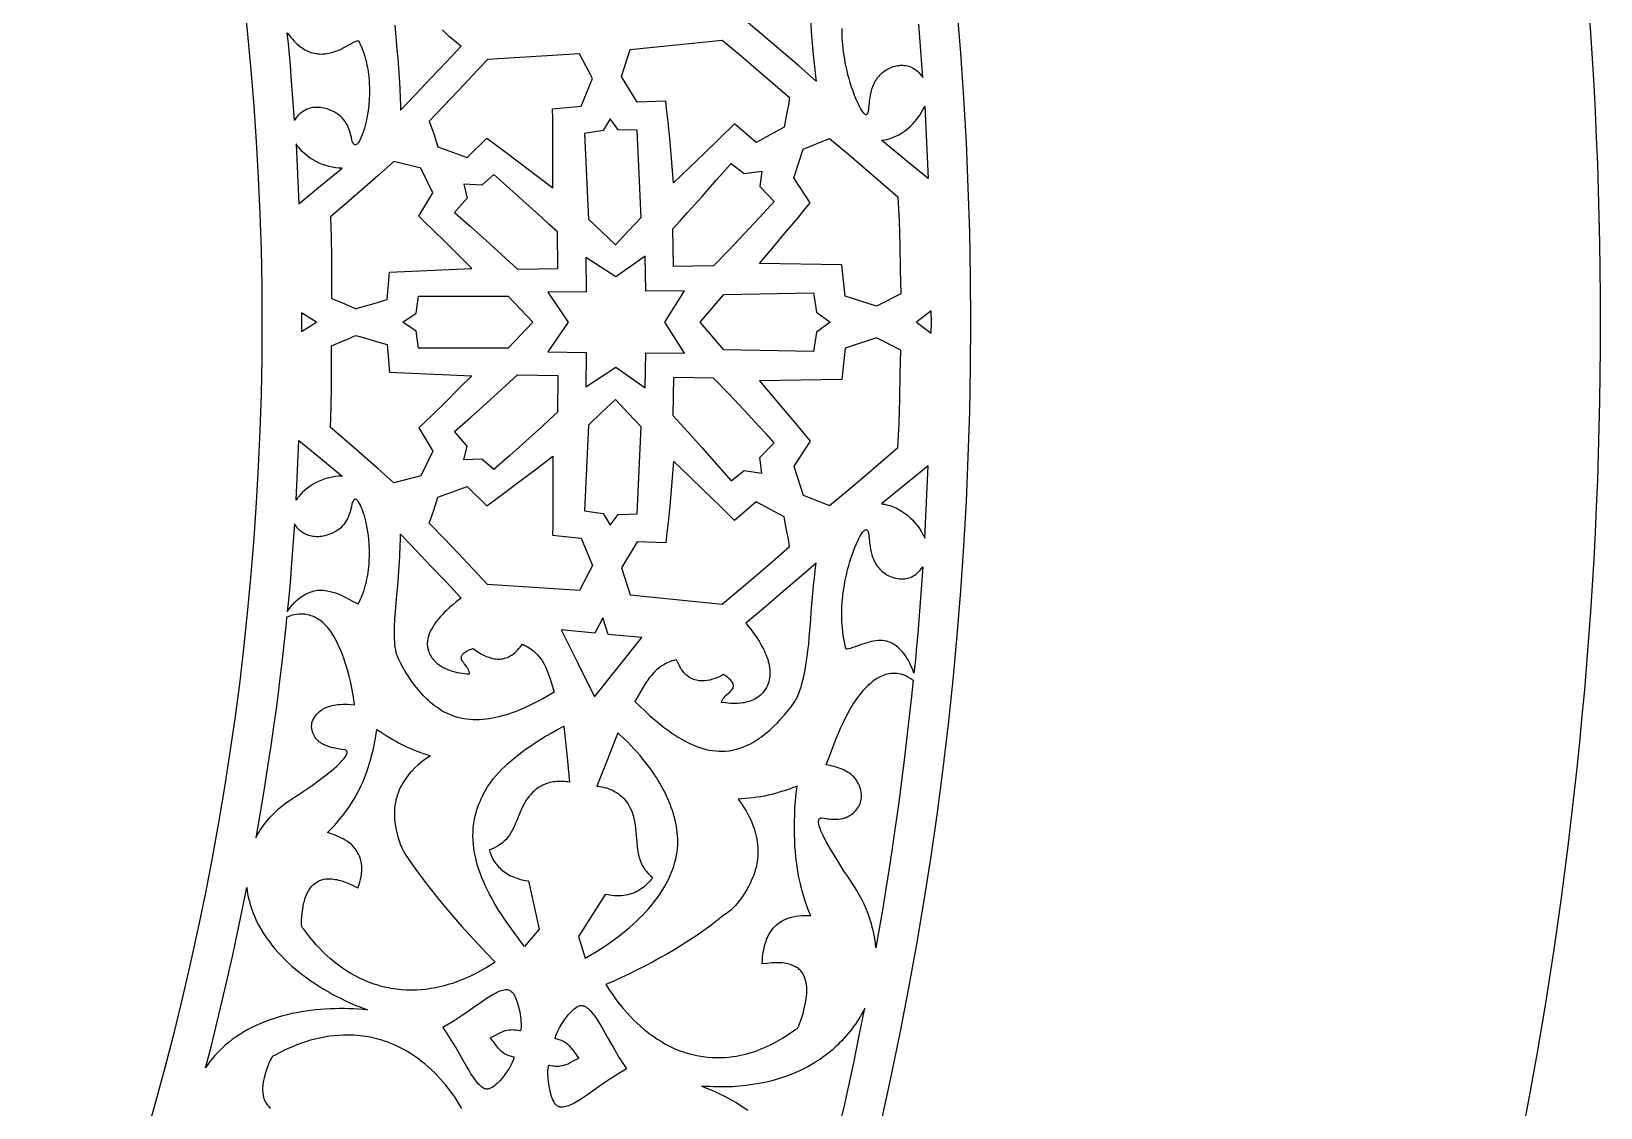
# Model space of a CAD drawing. Extents: x -540 to 540, y -540 to 540.
# Drawn here: x 340.7 to 540, y -99.8 to 36.9 of the extents above; entities that cross this region are included whole.
import ezdxf

# ---------------------------------------------------------------- set-up
doc = ezdxf.new("R2010")
doc.units = 0
doc.layers.add('LAYER_1', color=18, linetype='CONTINUOUS')
doc.layers.add('LAYER_2', color=174, linetype='CONTINUOUS')

msp = doc.modelspace()

# ---------------------------------------------------------------- linework, layer by layer
at = {"layer": 'LAYER_1'}
msp.add_lwpolyline([(0, 540, 0.414214), (-540, 0, 0.414214), (0, -540, 0.414214), (540, 0, 0.414214)], format="xyb", close=True, dxfattribs=at)
for points in [[(439.64, 38.29), (439.78, 36.37), (439.94, 34.45), (440.03, 33.49), (440.13, 32.53), (440.24, 31.58), (440.37, 30.62), (438.15, 32.55), (435.91, 34.47), (433.67, 36.38), (431.42, 38.28)], [(386.86, 37.75), (386.93, 36.78), (387.11, 34.65), (387.21, 33.5), (387.31, 32.3), (387.4, 31.04), (387.48, 29.73), (387.53, 28.36), (387.55, 27.66), (387.56, 26.95), (389.5, 28.97), (391.43, 30.99), (393.35, 33.03), (395.26, 35.07), (394.99, 35.28), (394.64, 35.56), (394.24, 35.89), (393.8, 36.27), (393.35, 36.69), (393.12, 36.92), (392.89, 37.16)], [(443.62, 37.32), (443.62, 36.93), (443.63, 36.52), (443.64, 36.11), (443.67, 35.68), (443.7, 35.25), (443.74, 34.81), (443.8, 34.35), (443.86, 33.89), (443.94, 33.42), (444.02, 32.94), (444.12, 32.46), (444.24, 31.96), (444.36, 31.46), (444.5, 30.95), (444.65, 30.43), (444.82, 29.9), (445, 29.37), (445.2, 28.83), (445.27, 28.65), (445.44, 28.25), (445.68, 27.72), (445.82, 27.44), (445.96, 27.17), (446.11, 26.92), (446.26, 26.7), (446.34, 26.61), (446.41, 26.53), (446.48, 26.47), (446.55, 26.42), (446.62, 26.39), (446.68, 26.38), (446.75, 26.39), (446.8, 26.42), (446.86, 26.48), (446.91, 26.56), (446.95, 26.68), (446.99, 26.82), (447.03, 27.02), (447.06, 27.27), (447.12, 27.84), (447.15, 28.16), (447.2, 28.5), (447.26, 28.85), (447.34, 29.22), (447.44, 29.59), (447.57, 29.96), (447.64, 30.15), (447.73, 30.33), (447.82, 30.52), (447.93, 30.7), (448.04, 30.88), (448.17, 31.05), (448.31, 31.22), (448.46, 31.39), (448.62, 31.56), (448.8, 31.72), (448.99, 31.87), (449.19, 32.02), (449.34, 32.11), (449.49, 32.18), (449.67, 32.27), (449.9, 32.37), (450.16, 32.46), (450.44, 32.54), (450.75, 32.6), (450.92, 32.62), (451.09, 32.63), (451.26, 32.64), (451.43, 32.63), (451.61, 32.62), (451.79, 32.6), (451.97, 32.56), (452.15, 32.51), (452.34, 32.44), (452.52, 32.36), (452.7, 32.27), (452.88, 32.15), (453.06, 32.02), (453.24, 31.87), (453.42, 31.71), (453.59, 31.52), (453.75, 31.31), (453.9, 31.09), (453.65, 34.48), (453.39, 37.87)], [(443.59, -101.14), (444, -99.39), (444.39, -97.63), (444.77, -95.89), (445.13, -94.15), (445.83, -90.67), (446.54, -87.21), (446.36, -87.55), (446.17, -87.89), (445.98, -88.23), (445.77, -88.56), (445.56, -88.89), (445.34, -89.21), (445.12, -89.53), (444.88, -89.85), (444.64, -90.15), (444.39, -90.46), (444.14, -90.75), (443.88, -91.04), (443.61, -91.33), (443.34, -91.61), (443.06, -91.88), (442.77, -92.14), (442.63, -92.27), (442.38, -92.51), (442, -92.83), (441.51, -93.22), (441.21, -93.43), (440.89, -93.66), (440.54, -93.89), (440.15, -94.14), (439.74, -94.38), (439.29, -94.63), (438.82, -94.88), (438.31, -95.13), (437.77, -95.37), (437.2, -95.61), (436.59, -95.83), (435.96, -96.05), (435.29, -96.26), (434.59, -96.45), (433.86, -96.62), (433.1, -96.78), (432.3, -96.91), (431.47, -97.02), (430.61, -97.11), (430.17, -97.14), (429.72, -97.17), (429.26, -97.19), (428.79, -97.2), (428.31, -97.2), (427.83, -97.2), (427.33, -97.18), (426.83, -97.16), (426.32, -97.13), (425.8, -97.09), (426.57, -97.39), (427.32, -97.71), (428.08, -98.06), (428.82, -98.43), (429.55, -98.83), (430.27, -99.24), (430.98, -99.68), (431.68, -100.14)], [(395.37, -99.93), (395.03, -99.38), (394.63, -98.75), (394.4, -98.42), (394.15, -98.07), (393.89, -97.71), (393.6, -97.34), (393.3, -96.96), (392.98, -96.58), (392.64, -96.2), (392.28, -95.81), (391.91, -95.42), (391.51, -95.04), (391.09, -94.65), (390.66, -94.28), (390.2, -93.91), (389.73, -93.55), (389.23, -93.21), (388.72, -92.87), (388.18, -92.56), (387.63, -92.26), (387.05, -91.97), (386.46, -91.71), (385.84, -91.48), (385.52, -91.37), (385.2, -91.26), (384.87, -91.17), (384.54, -91.08), (384.2, -90.99), (383.86, -90.92), (383.51, -90.85), (383.15, -90.79), (382.79, -90.74), (382.43, -90.7), (382.06, -90.66), (381.68, -90.63), (381.3, -90.62), (380.91, -90.61), (380.31, -90.62), (379.71, -90.65), (379.11, -90.7), (378.51, -90.77), (377.91, -90.87), (377.32, -90.99), (376.72, -91.12), (376.14, -91.28), (375.55, -91.46), (374.97, -91.65), (374.4, -91.86), (373.84, -92.09), (373.28, -92.33), (372.73, -92.59), (372.19, -92.86), (371.66, -93.15), (371.55, -93.2), (371.44, -93.25), (371.34, -93.31), (371.29, -93.35), (371.24, -93.39), (371.2, -93.45), (371.13, -93.59), (371.02, -93.8), (370.9, -94.09), (370.75, -94.45), (370.59, -94.9), (370.42, -95.42), (370.25, -96.03), (370.16, -96.38), (370.12, -96.59), (370.09, -96.83), (370.06, -97.09), (370.04, -97.37), (370.04, -97.65), (370.06, -97.95), (370.11, -98.25), (370.18, -98.54), (370.22, -98.69), (370.27, -98.84), (370.34, -98.98), (370.41, -99.12), (370.48, -99.26), (370.57, -99.4), (370.67, -99.53), (370.78, -99.66), (370.9, -99.78), (371.04, -99.89)]]:
    msp.add_lwpolyline(points, dxfattribs=at)
for points in [[(373.17, 36.78), (373.45, 36.4), (373.63, 36.17), (373.84, 35.94), (374.07, 35.69), (374.33, 35.43), (374.61, 35.19), (374.92, 34.95), (375.09, 34.84), (375.25, 34.73), (375.43, 34.62), (375.61, 34.53), (375.8, 34.44), (375.99, 34.35), (376.19, 34.28), (376.4, 34.22), (376.61, 34.16), (376.83, 34.12), (377.05, 34.09), (377.28, 34.07), (377.52, 34.06), (377.76, 34.07), (378, 34.1), (378.26, 34.14), (378.63, 34.21), (378.98, 34.31), (379.31, 34.42), (379.63, 34.53), (379.92, 34.66), (380.2, 34.79), (380.71, 35.05), (381.16, 35.3), (381.56, 35.52), (381.74, 35.61), (381.91, 35.69), (382.07, 35.74), (382.22, 35.78), (382.37, 35.47), (382.51, 35.16), (382.65, 34.84), (382.77, 34.52), (382.89, 34.19), (382.99, 33.86), (383.09, 33.52), (383.18, 33.19), (383.26, 32.85), (383.33, 32.5), (383.4, 32.16), (383.45, 31.81), (383.5, 31.46), (383.54, 31.11), (383.57, 30.75), (383.6, 30.4), (383.63, 29.69), (383.62, 28.98), (383.59, 28.27), (383.53, 27.56), (383.45, 26.86), (383.34, 26.16), (383.2, 25.48), (383.04, 24.81), (382.99, 24.64), (382.87, 24.27), (382.69, 23.78), (382.58, 23.52), (382.47, 23.27), (382.35, 23.04), (382.22, 22.83), (382.16, 22.74), (382.09, 22.67), (382.03, 22.61), (381.96, 22.56), (381.9, 22.53), (381.84, 22.52), (381.77, 22.52), (381.71, 22.55), (381.65, 22.6), (381.59, 22.67), (381.54, 22.76), (381.48, 22.89), (381.44, 23.01), (381.4, 23.16), (381.32, 23.5), (381.23, 23.89), (381.17, 24.1), (381.1, 24.32), (381.02, 24.55), (380.93, 24.78), (380.81, 25.02), (380.68, 25.25), (380.53, 25.49), (380.36, 25.72), (380.15, 25.95), (379.92, 26.18), (379.78, 26.3), (379.59, 26.43), (379.38, 26.57), (379.13, 26.71), (378.86, 26.84), (378.56, 26.97), (378.24, 27.08), (377.9, 27.17), (377.55, 27.24), (377.37, 27.26), (377.19, 27.28), (377.01, 27.28), (376.82, 27.28), (376.63, 27.27), (376.44, 27.25), (376.25, 27.21), (376.07, 27.17), (375.88, 27.11), (375.69, 27.04), (375.5, 26.95), (375.32, 26.86), (375.13, 26.74), (374.95, 26.61), (374.82, 26.51), (374.7, 26.4), (374.58, 26.29), (374.47, 26.17), (374.36, 26.04), (374.27, 25.91), (374.18, 25.77), (374.1, 25.63), (373.89, 28.42), (373.68, 31.21), (373.57, 32.6), (373.45, 34), (373.32, 35.39)], [(398.53, 23.37), (400.64, 21.8), (402.74, 20.23), (404.84, 18.64), (406.93, 17.05), (406.93, 19.56), (406.93, 22.07), (406.93, 23.33), (406.92, 24.59), (406.9, 25.84), (406.86, 27.1), (410.49, 27.45), (411.93, 30.95), (410.31, 34.11), (398.6, 33.35), (396.77, 31.38), (394.93, 29.43), (393.08, 27.48), (391.22, 25.54), (391.5, 24.72), (391.78, 23.91), (392.31, 22.27), (396.02, 20.9)], [(430, 25.21), (428.07, 23.32), (426.14, 21.43), (424.2, 19.56), (422.25, 17.69), (422.03, 20.28), (421.8, 22.88), (421.68, 24.18), (421.55, 25.47), (421.41, 26.77), (421.26, 28.06), (417.61, 27.93), (415.64, 31.23), (416.74, 34.64), (428.42, 35.84), (430.57, 34.03), (432.72, 32.2), (434.86, 30.37), (436.99, 28.53), (436.83, 27.58), (436.65, 26.64), (436.29, 24.77), (432.73, 22.84)], [(454.59, 18.25), (451.63, 20.68), (448.65, 23.1), (448.87, 23.13), (449.09, 23.16), (449.3, 23.21), (449.52, 23.26), (449.73, 23.33), (449.95, 23.4), (450.16, 23.48), (450.37, 23.57), (450.58, 23.67), (450.78, 23.77), (450.98, 23.89), (451.18, 24.01), (451.57, 24.27), (451.94, 24.55), (452.3, 24.86), (452.64, 25.19), (452.95, 25.54), (453.25, 25.9), (453.51, 26.28), (453.76, 26.66), (453.97, 27.06), (454.07, 27.26), (454.15, 27.46)], [(414.85, 9.82), (416.5, 11.56), (418.13, 13.3), (417.61, 24.37), (415.21, 24.45), (414.71, 25.14), (414.19, 25.82), (413.31, 24.34), (410.93, 23.98), (411.45, 13.09), (413.14, 11.46)], [(374.66, 15.04), (377.42, 17.3), (380.16, 19.57), (379.74, 19.58), (379.32, 19.62), (378.9, 19.68), (378.48, 19.78), (378.06, 19.89), (377.65, 20.04), (377.24, 20.2), (376.85, 20.4), (376.47, 20.61), (376.1, 20.84), (375.74, 21.1), (375.41, 21.37), (375.09, 21.66), (374.8, 21.97), (374.67, 22.13), (374.54, 22.29), (374.42, 22.46), (374.3, 22.64)], [(443.63, 7.29), (433.15, 7.46), (434.78, 9.37), (436.4, 11.28), (438.01, 13.2), (438.8, 14.17), (439.59, 15.15), (437.51, 18.33), (438.7, 21.99), (442.06, 23.33), (444.24, 21.49), (446.42, 19.65), (448.59, 17.79), (450.75, 15.92), (450.83, 14.38), (450.89, 12.84), (450.93, 11.3), (450.97, 9.76), (451.03, 6.67), (451.1, 3.59), (448.04, 2.02), (444.04, 3.29)], [(386.15, 6.34), (396.63, 6.83), (394.95, 8.5), (393.28, 10.16), (391.59, 11.81), (390.73, 12.62), (389.88, 13.44), (391.68, 16.41), (390.16, 19.56), (386.7, 20.41), (384.71, 18.64), (382.71, 16.87), (380.7, 15.12), (378.68, 13.38), (378.73, 12.08), (378.75, 10.79), (378.78, 8.2), (378.79, 5.6), (378.8, 3.01), (380.1, 2.47), (381.04, 2.06), (381.64, 1.81), (381.81, 1.74), (381.9, 1.72), (382, 1.74), (382.22, 1.79), (382.99, 2.02), (384.21, 2.38), (385.87, 2.86)], [(435.02, 15.34), (434.08, 14.3), (433.13, 13.26), (431.22, 11.21), (429.29, 9.17), (427.34, 7.14), (422.22, 7.05), (422.14, 11.86), (423.09, 12.88), (424.02, 13.91), (425.88, 15.98), (427.72, 18.07), (429.55, 20.16), (431.21, 18.87), (433.47, 19.19), (433.22, 17.23)], [(394.42, 13.91), (395.43, 13.03), (396.45, 12.14), (398.46, 10.35), (400.45, 8.54), (402.44, 6.72), (407.56, 6.8), (407.49, 11.45), (406.5, 12.38), (405.5, 13.3), (403.49, 15.13), (401.47, 16.94), (399.43, 18.75), (397.9, 17.41), (395.61, 17.52), (396.04, 15.75)], [(414.91, -5.75), (416.79, -7.06), (418.65, -8.37), (418.72, -3.92), (423.62, -3.97), (421.13, 0), (423.62, 3.96), (418.72, 3.92), (418.65, 8.37), (416.79, 7.05), (414.91, 5.74), (411.09, 8.22), (411.16, 3.85), (406.26, 3.8), (408.87, 0), (406.26, -3.8), (411.16, -3.85), (411.09, -8.22)], [(387.85, 0), (389.54, 1.14), (389.85, 3.31), (401.24, 3.3), (402.81, 1.65), (404.37, 0), (402.81, -1.65), (401.24, -3.3), (389.85, -3.31), (389.54, -1.14)], [(425.63, 0), (428.65, 3.52), (440.04, 3.73), (440.42, 1.28), (442.15, 0), (440.42, -1.29), (440.04, -3.73), (428.65, -3.52)], [(374.98, -1.18), (376.88, 0), (376.88, 0), (376.88, 0), (374.98, 1.18), (375, 0)], [(454.98, -1.43), (455, 0), (454.98, 1.43), (453.12, 0), (453.12, 0), (453.12, 0)], [(386.15, -6.35), (396.63, -6.83), (394.95, -8.5), (393.28, -10.16), (391.59, -11.81), (390.73, -12.63), (389.88, -13.44), (391.68, -16.41), (390.16, -19.56), (386.7, -20.41), (384.71, -18.64), (382.71, -16.88), (380.7, -15.12), (378.68, -13.38), (378.73, -12.09), (378.75, -10.79), (378.78, -8.2), (378.79, -5.61), (378.8, -3.01), (380.1, -2.47), (381.04, -2.07), (381.64, -1.81), (381.81, -1.75), (381.9, -1.72), (382, -1.74), (382.22, -1.79), (382.99, -2.02), (384.21, -2.38), (385.87, -2.87)], [(443.63, -7.29), (433.15, -7.46), (434.78, -9.37), (436.4, -11.28), (438.01, -13.21), (438.8, -14.18), (439.59, -15.15), (437.51, -18.33), (438.7, -21.99), (442.06, -23.33), (444.24, -21.5), (446.42, -19.65), (448.59, -17.79), (450.75, -15.93), (450.83, -14.39), (450.89, -12.84), (450.93, -11.3), (450.97, -9.76), (451.03, -6.67), (451.1, -3.59), (448.04, -2.02), (444.04, -3.3)], [(394.42, -13.91), (395.43, -13.03), (396.45, -12.14), (398.46, -10.35), (400.45, -8.54), (402.44, -6.72), (407.56, -6.81), (407.49, -11.45), (406.5, -12.38), (405.5, -13.3), (403.49, -15.13), (401.47, -16.95), (399.43, -18.75), (397.9, -17.41), (395.61, -17.52), (396.04, -15.75)], [(435.02, -15.34), (434.08, -14.3), (433.13, -13.26), (431.22, -11.21), (429.29, -9.17), (427.34, -7.14), (422.22, -7.05), (422.14, -11.86), (423.09, -12.88), (424.02, -13.91), (425.88, -15.98), (427.72, -18.07), (429.55, -20.16), (431.21, -18.87), (433.47, -19.2), (433.22, -17.23)], [(414.19, -25.83), (415.21, -24.46), (417.61, -24.37), (418.13, -13.3), (416.5, -11.56), (414.85, -9.82), (413.14, -11.46), (411.45, -13.09), (410.93, -23.99), (413.31, -24.34), (413.75, -25.08)], [(374.66, -15.04), (377.42, -17.3), (380.16, -19.58), (379.74, -19.58), (379.32, -19.62), (378.9, -19.69), (378.48, -19.78), (378.06, -19.9), (377.65, -20.04), (377.24, -20.21), (376.85, -20.4), (376.47, -20.61), (376.1, -20.84), (375.74, -21.1), (375.41, -21.37), (375.09, -21.66), (374.8, -21.97), (374.67, -22.13), (374.54, -22.3), (374.42, -22.46), (374.3, -22.64)], [(398.53, -23.37), (400.64, -21.8), (402.74, -20.23), (404.84, -18.64), (406.93, -17.05), (406.93, -19.56), (406.93, -22.08), (406.93, -23.33), (406.92, -24.59), (406.9, -25.85), (406.86, -27.1), (410.49, -27.45), (411.93, -30.95), (410.31, -34.11), (398.6, -33.35), (396.77, -31.38), (394.93, -29.43), (393.08, -27.48), (391.22, -25.54), (391.5, -24.73), (391.78, -23.91), (392.31, -22.27), (396.02, -20.9)], [(430, -25.21), (428.07, -23.32), (426.14, -21.43), (424.2, -19.56), (422.25, -17.69), (422.03, -20.29), (421.8, -22.88), (421.68, -24.18), (421.55, -25.47), (421.41, -26.77), (421.26, -28.06), (417.61, -27.93), (415.64, -31.23), (416.74, -34.65), (428.42, -35.84), (430.57, -34.03), (432.72, -32.2), (434.86, -30.37), (436.99, -28.53), (436.83, -27.59), (436.65, -26.65), (436.29, -24.77), (432.73, -22.84)], [(454.59, -18.25), (451.63, -20.69), (448.65, -23.1), (448.87, -23.13), (449.09, -23.16), (449.3, -23.21), (449.52, -23.26), (449.73, -23.33), (449.95, -23.4), (450.16, -23.48), (450.37, -23.57), (450.58, -23.67), (450.78, -23.77), (450.98, -23.89), (451.18, -24.01), (451.57, -24.27), (451.94, -24.55), (452.3, -24.86), (452.64, -25.19), (452.95, -25.54), (453.25, -25.9), (453.51, -26.28), (453.76, -26.67), (453.97, -27.06), (454.07, -27.26), (454.15, -27.47)], [(373.17, -36.78), (373.45, -36.4), (373.63, -36.18), (373.84, -35.94), (374.07, -35.69), (374.33, -35.44), (374.61, -35.19), (374.92, -34.95), (375.09, -34.84), (375.25, -34.73), (375.43, -34.63), (375.61, -34.53), (375.8, -34.44), (375.99, -34.36), (376.19, -34.28), (376.4, -34.22), (376.61, -34.17), (376.83, -34.12), (377.05, -34.09), (377.28, -34.07), (377.52, -34.07), (377.76, -34.08), (378, -34.1), (378.26, -34.14), (378.63, -34.22), (378.98, -34.31), (379.31, -34.42), (379.63, -34.53), (379.92, -34.66), (380.2, -34.79), (380.71, -35.05), (381.16, -35.3), (381.56, -35.52), (381.74, -35.61), (381.91, -35.69), (382.07, -35.75), (382.22, -35.78), (382.37, -35.47), (382.51, -35.16), (382.65, -34.84), (382.77, -34.52), (382.89, -34.19), (382.99, -33.86), (383.09, -33.53), (383.18, -33.19), (383.26, -32.85), (383.33, -32.51), (383.4, -32.16), (383.45, -31.81), (383.5, -31.46), (383.54, -31.11), (383.57, -30.76), (383.6, -30.4), (383.63, -29.69), (383.62, -28.98), (383.59, -28.27), (383.53, -27.56), (383.45, -26.86), (383.34, -26.17), (383.2, -25.48), (383.04, -24.81), (382.99, -24.64), (382.87, -24.27), (382.69, -23.78), (382.58, -23.52), (382.47, -23.27), (382.35, -23.04), (382.22, -22.83), (382.16, -22.75), (382.09, -22.67), (382.03, -22.61), (381.96, -22.56), (381.9, -22.53), (381.84, -22.52), (381.77, -22.52), (381.71, -22.55), (381.65, -22.6), (381.59, -22.67), (381.54, -22.77), (381.48, -22.89), (381.44, -23.01), (381.4, -23.16), (381.32, -23.5), (381.23, -23.89), (381.17, -24.1), (381.1, -24.32), (381.02, -24.55), (380.93, -24.78), (380.81, -25.02), (380.68, -25.25), (380.53, -25.49), (380.36, -25.72), (380.15, -25.95), (379.92, -26.18), (379.78, -26.3), (379.59, -26.43), (379.38, -26.57), (379.13, -26.71), (378.86, -26.85), (378.56, -26.97), (378.24, -27.08), (377.9, -27.17), (377.55, -27.24), (377.37, -27.26), (377.19, -27.28), (377.01, -27.29), (376.82, -27.28), (376.63, -27.27), (376.44, -27.25), (376.25, -27.22), (376.07, -27.17), (375.88, -27.11), (375.69, -27.04), (375.5, -26.96), (375.32, -26.86), (375.13, -26.75), (374.95, -26.62), (374.82, -26.51), (374.7, -26.41), (374.58, -26.29), (374.47, -26.17), (374.36, -26.04), (374.27, -25.91), (374.18, -25.77), (374.1, -25.63), (373.89, -28.42), (373.68, -31.21), (373.57, -32.6), (373.45, -34), (373.32, -35.39)], [(396.81, -41.47), (397.14, -41.73), (397.35, -41.87), (397.59, -42.03), (397.86, -42.19), (398.14, -42.34), (398.45, -42.48), (398.77, -42.6), (399.11, -42.71), (399.29, -42.75), (399.46, -42.78), (399.64, -42.8), (399.83, -42.82), (400.01, -42.83), (400.19, -42.82), (400.38, -42.8), (400.57, -42.78), (400.76, -42.73), (400.95, -42.68), (401.14, -42.61), (401.32, -42.53), (401.51, -42.42), (401.7, -42.31), (401.9, -42.17), (402.08, -42.02), (402.26, -41.85), (402.43, -41.68), (402.6, -41.5), (402.76, -41.32), (403.05, -40.94), (403.28, -41.04), (403.5, -41.15), (403.71, -41.27), (403.91, -41.39), (404.1, -41.52), (404.28, -41.65), (404.45, -41.79), (404.62, -41.93), (404.77, -42.08), (404.91, -42.23), (405.18, -42.54), (405.41, -42.85), (405.62, -43.17), (405.8, -43.49), (405.96, -43.81), (406.1, -44.11), (406.22, -44.4), (406.41, -44.93), (406.56, -45.36), (406.83, -46.19), (407.08, -47.02), (406.37, -47.45), (405.64, -47.86), (404.88, -48.27), (404.11, -48.66), (403.33, -49.02), (402.93, -49.2), (402.53, -49.36), (402.12, -49.52), (401.72, -49.67), (401.31, -49.81), (400.9, -49.94), (400.49, -50.06), (400.07, -50.17), (399.66, -50.26), (399.25, -50.35), (398.84, -50.42), (398.43, -50.47), (398.02, -50.51), (397.61, -50.54), (397.2, -50.55), (396.79, -50.54), (396.39, -50.52), (395.99, -50.48), (395.59, -50.42), (395.19, -50.34), (394.8, -50.24), (394.41, -50.12), (394.11, -50.01), (393.82, -49.89), (393.53, -49.76), (393.24, -49.62), (392.96, -49.47), (392.69, -49.31), (392.42, -49.13), (392.16, -48.95), (391.9, -48.76), (391.64, -48.56), (391.39, -48.35), (391.15, -48.14), (390.91, -47.91), (390.67, -47.68), (390.45, -47.45), (390.22, -47.2), (389.79, -46.7), (389.37, -46.18), (388.98, -45.64), (388.61, -45.09), (388.26, -44.52), (387.92, -43.96), (387.61, -43.38), (387.32, -42.81), (387.21, -42.56), (387.11, -42.29), (387.03, -42), (386.96, -41.7), (386.9, -41.37), (386.86, -41.04), (386.83, -40.68), (386.81, -40.31), (386.79, -39.92), (386.79, -39.52), (386.81, -38.67), (386.86, -37.75), (386.93, -36.78), (387.11, -34.65), (387.21, -33.5), (387.31, -32.3), (387.4, -31.04), (387.48, -29.73), (387.53, -28.36), (387.55, -27.66), (387.56, -26.95), (389.5, -28.97), (391.43, -31), (393.35, -33.03), (395.26, -35.08), (394.99, -35.29), (394.64, -35.56), (394.24, -35.89), (393.8, -36.27), (393.35, -36.69), (393.12, -36.92), (392.89, -37.16), (392.66, -37.41), (392.44, -37.66), (392.23, -37.93), (392.02, -38.2), (391.83, -38.47), (391.65, -38.76), (391.49, -39.04), (391.35, -39.34), (391.22, -39.63), (391.12, -39.93), (391.05, -40.23), (390.99, -40.54), (390.97, -40.84), (390.97, -40.99), (390.98, -41.14), (391, -41.3), (391.02, -41.45), (391.05, -41.6), (391.1, -41.75), (391.15, -41.91), (391.21, -42.06), (391.28, -42.21), (391.36, -42.36), (391.45, -42.51), (391.55, -42.66), (391.66, -42.8), (391.79, -42.95), (392, -43.17), (392.22, -43.37), (392.47, -43.56), (392.72, -43.73), (392.99, -43.89), (393.27, -44.03), (393.56, -44.15), (393.85, -44.26), (394.16, -44.36), (394.47, -44.45), (394.78, -44.52), (395.09, -44.58), (395.4, -44.63), (395.72, -44.67), (396.03, -44.7), (396.33, -44.72), (396.33, -44.64), (396.33, -44.56), (396.29, -44.4), (396.22, -44.24), (396.14, -44.08), (396.04, -43.93), (395.93, -43.77), (395.7, -43.47), (395.59, -43.32), (395.48, -43.17), (395.4, -43.02), (395.33, -42.88), (395.29, -42.74), (395.29, -42.67), (395.28, -42.6), (395.29, -42.53), (395.31, -42.46), (395.34, -42.39), (395.38, -42.32), (395.44, -42.24), (395.51, -42.16), (395.66, -42.03), (395.83, -41.91), (396.02, -41.8), (396.21, -41.71), (396.41, -41.63)], [(452.78, -44.63), (452.67, -44.31), (452.54, -43.99), (452.4, -43.67), (452.24, -43.35), (452.07, -43.03), (451.89, -42.72), (451.7, -42.42), (451.49, -42.13), (451.27, -41.86), (451.03, -41.6), (450.78, -41.37), (450.52, -41.15), (450.25, -40.96), (450.1, -40.88), (449.96, -40.8), (449.81, -40.73), (449.65, -40.67), (449.5, -40.62), (449.34, -40.57), (449.06, -40.52), (448.78, -40.48), (448.51, -40.47), (448.22, -40.48), (447.94, -40.5), (447.66, -40.55), (447.38, -40.6), (447.09, -40.67), (446.81, -40.75), (446.53, -40.84), (445.97, -41.03), (445.42, -41.23), (444.88, -41.42), (444.7, -41.48), (444.52, -41.53), (444.34, -41.57), (444.16, -41.58), (444.04, -41.13), (443.94, -40.62), (443.84, -40.06), (443.75, -39.45), (443.69, -38.78), (443.64, -38.08), (443.62, -37.32), (443.62, -36.93), (443.63, -36.52), (443.64, -36.11), (443.67, -35.69), (443.7, -35.25), (443.74, -34.81), (443.8, -34.36), (443.86, -33.89), (443.94, -33.42), (444.02, -32.95), (444.12, -32.46), (444.24, -31.96), (444.36, -31.46), (444.5, -30.95), (444.65, -30.43), (444.82, -29.91), (445, -29.37), (445.2, -28.84), (445.27, -28.66), (445.44, -28.25), (445.68, -27.72), (445.82, -27.44), (445.96, -27.17), (446.11, -26.92), (446.26, -26.7), (446.34, -26.61), (446.41, -26.53), (446.48, -26.47), (446.55, -26.42), (446.62, -26.39), (446.68, -26.38), (446.75, -26.39), (446.8, -26.42), (446.86, -26.48), (446.91, -26.57), (446.95, -26.68), (446.99, -26.82), (447.03, -27.03), (447.06, -27.27), (447.12, -27.84), (447.15, -28.16), (447.2, -28.5), (447.26, -28.86), (447.34, -29.22), (447.44, -29.59), (447.57, -29.96), (447.64, -30.15), (447.73, -30.33), (447.82, -30.52), (447.93, -30.7), (448.04, -30.88), (448.17, -31.05), (448.31, -31.23), (448.46, -31.4), (448.62, -31.56), (448.8, -31.72), (448.99, -31.87), (449.19, -32.02), (449.34, -32.11), (449.49, -32.19), (449.67, -32.28), (449.9, -32.37), (450.16, -32.46), (450.44, -32.54), (450.75, -32.6), (450.92, -32.62), (451.09, -32.64), (451.26, -32.64), (451.43, -32.64), (451.61, -32.62), (451.79, -32.6), (451.97, -32.56), (452.15, -32.51), (452.34, -32.44), (452.52, -32.36), (452.7, -32.27), (452.88, -32.16), (453.06, -32.03), (453.24, -31.88), (453.42, -31.71), (453.59, -31.52), (453.75, -31.31), (453.9, -31.1), (453.65, -34.48), (453.39, -37.87), (453.26, -39.56), (453.12, -41.25), (452.96, -42.94)], [(428.61, -44.8), (428.24, -44.98), (428.02, -45.09), (427.76, -45.2), (427.48, -45.3), (427.18, -45.4), (426.86, -45.49), (426.53, -45.55), (426.19, -45.59), (426.02, -45.6), (425.84, -45.61), (425.67, -45.6), (425.49, -45.58), (425.31, -45.56), (425.14, -45.52), (424.96, -45.47), (424.79, -45.41), (424.62, -45.34), (424.44, -45.26), (424.28, -45.16), (424.11, -45.05), (423.95, -44.92), (423.79, -44.77), (423.6, -44.58), (423.43, -44.36), (423.27, -44.14), (423.12, -43.91), (422.98, -43.67), (422.86, -43.43), (422.63, -42.93), (422.4, -42.98), (422.17, -43.04), (421.96, -43.11), (421.76, -43.18), (421.56, -43.26), (421.37, -43.35), (421.18, -43.44), (421.01, -43.54), (420.68, -43.75), (420.37, -43.97), (420.09, -44.21), (419.83, -44.45), (419.6, -44.69), (419.39, -44.94), (419.2, -45.18), (419.03, -45.42), (418.74, -45.84), (418.51, -46.2), (418.21, -46.69), (417.91, -47.19), (417.34, -48.21), (417.95, -48.81), (418.59, -49.42), (419.24, -50.02), (419.92, -50.61), (420.62, -51.19), (420.98, -51.47), (421.34, -51.74), (421.71, -52.01), (422.08, -52.27), (422.45, -52.51), (422.83, -52.75), (423.22, -52.98), (423.6, -53.19), (423.99, -53.4), (424.38, -53.59), (424.78, -53.76), (425.18, -53.92), (425.58, -54.06), (425.98, -54.19), (426.39, -54.3), (426.8, -54.39), (427.21, -54.45), (427.62, -54.5), (428.03, -54.53), (428.45, -54.54), (428.86, -54.52), (429.28, -54.48), (429.6, -54.43), (429.91, -54.36), (430.22, -54.29), (430.53, -54.2), (430.84, -54.1), (431.14, -53.99), (431.43, -53.86), (431.73, -53.73), (432.02, -53.58), (432.3, -53.42), (432.59, -53.26), (432.86, -53.08), (433.14, -52.9), (433.41, -52.7), (433.68, -52.5), (433.94, -52.3), (434.46, -51.86), (434.95, -51.4), (435.43, -50.93), (435.89, -50.43), (436.34, -49.92), (436.76, -49.41), (437.17, -48.89), (437.55, -48.36), (437.65, -48.21), (437.75, -48.05), (437.85, -47.88), (437.94, -47.69), (438.12, -47.29), (438.29, -46.84), (438.45, -46.35), (438.6, -45.81), (438.74, -45.23), (438.87, -44.61), (439, -43.95), (439.11, -43.25), (439.22, -42.52), (439.32, -41.74), (439.41, -40.93), (439.49, -40.08), (439.57, -39.2), (439.64, -38.29), (439.78, -36.37), (439.94, -34.45), (440.03, -33.49), (440.13, -32.53), (440.24, -31.58), (440.37, -30.62), (438.15, -32.55), (435.91, -34.47), (433.67, -36.38), (431.42, -38.28), (431.77, -38.69), (432.11, -39.13), (432.45, -39.58), (432.78, -40.05), (433.1, -40.54), (433.39, -41.04), (433.66, -41.55), (433.79, -41.81), (433.9, -42.07), (434.01, -42.34), (434.11, -42.6), (434.2, -42.86), (434.27, -43.13), (434.34, -43.39), (434.4, -43.65), (434.44, -43.92), (434.47, -44.18), (434.48, -44.44), (434.49, -44.7), (434.47, -44.95), (434.44, -45.21), (434.4, -45.46), (434.34, -45.71), (434.26, -45.95), (434.16, -46.19), (434.04, -46.44), (433.91, -46.67), (433.76, -46.88), (433.61, -47.08), (433.44, -47.26), (433.27, -47.43), (433.09, -47.58), (432.9, -47.71), (432.7, -47.84), (432.5, -47.95), (432.29, -48.04), (432.08, -48.13), (431.86, -48.2), (431.65, -48.27), (431.43, -48.32), (431.21, -48.37), (430.99, -48.4), (430.78, -48.43), (430.35, -48.47), (429.93, -48.48), (429.54, -48.47), (429.18, -48.44), (428.85, -48.41), (428.33, -48.33), (428.35, -48.25), (428.38, -48.16), (428.45, -48.01), (428.55, -47.85), (428.67, -47.71), (428.8, -47.56), (428.94, -47.43), (429.24, -47.15), (429.38, -47.02), (429.51, -46.88), (429.63, -46.75), (429.73, -46.61), (429.8, -46.47), (429.82, -46.39), (429.84, -46.32), (429.84, -46.25), (429.84, -46.17), (429.83, -46.09), (429.81, -46.01), (429.77, -45.91), (429.72, -45.82), (429.61, -45.64), (429.47, -45.48), (429.31, -45.32), (429.14, -45.18), (428.96, -45.05)], [(369.18, -65.53), (369.37, -65.19), (369.56, -64.87), (369.75, -64.56), (369.95, -64.26), (370.16, -63.97), (370.36, -63.7), (370.57, -63.44), (370.78, -63.18), (371, -62.94), (371.21, -62.71), (371.64, -62.28), (372.07, -61.88), (372.5, -61.52), (372.92, -61.19), (373.33, -60.89), (373.73, -60.62), (374.1, -60.37), (374.78, -59.94), (375.07, -59.75), (375.34, -59.58), (376.34, -58.88), (377.25, -58.22), (378.07, -57.6), (378.44, -57.3), (378.79, -57.02), (379.12, -56.74), (379.42, -56.47), (379.69, -56.22), (379.94, -55.97), (380.16, -55.73), (380.36, -55.5), (380.53, -55.28), (380.66, -55.07), (380.71, -54.97), (380.74, -54.87), (380.77, -54.75), (380.77, -54.63), (380.76, -54.57), (380.74, -54.52), (380.71, -54.47), (380.67, -54.43), (380.61, -54.39), (380.53, -54.37), (380.12, -54.3), (379.59, -54.22), (379.28, -54.17), (378.97, -54.1), (378.64, -54.02), (378.31, -53.91), (377.99, -53.78), (377.83, -53.71), (377.68, -53.63), (377.52, -53.54), (377.38, -53.44), (377.24, -53.33), (377.1, -53.21), (376.97, -53.09), (376.85, -52.95), (376.74, -52.8), (376.63, -52.64), (376.54, -52.47), (376.46, -52.29), (376.39, -52.09), (376.33, -51.88), (376.3, -51.74), (376.28, -51.6), (376.27, -51.46), (376.27, -51.33), (376.28, -51.2), (376.29, -51.07), (376.32, -50.94), (376.35, -50.82), (376.43, -50.59), (376.54, -50.37), (376.67, -50.17), (376.81, -49.98), (376.96, -49.8), (377.12, -49.64), (377.28, -49.5), (377.45, -49.37), (377.6, -49.26), (377.75, -49.17), (377.99, -49.04), (378.21, -48.95), (378.42, -48.87), (378.65, -48.8), (378.88, -48.74), (379.11, -48.69), (379.34, -48.65), (379.58, -48.62), (379.81, -48.59), (380.29, -48.57), (380.77, -48.57), (381.24, -48.6), (381.71, -48.65), (381.58, -47.67), (381.42, -46.74), (381.24, -45.85), (381.04, -45), (380.82, -44.19), (380.59, -43.43), (380.35, -42.7), (380.09, -42.03), (379.83, -41.39), (379.55, -40.81), (379.28, -40.27), (378.99, -39.78), (378.71, -39.34), (378.42, -38.96), (378.28, -38.78), (378.14, -38.62), (378, -38.47), (377.86, -38.33), (377.65, -38.15), (377.44, -37.98), (377.23, -37.83), (377.02, -37.7), (376.81, -37.58), (376.6, -37.48), (376.39, -37.39), (376.19, -37.32), (375.99, -37.26), (375.79, -37.21), (375.6, -37.17), (375.41, -37.14), (375.22, -37.12), (375.04, -37.11), (374.69, -37.12), (374.37, -37.15), (374.07, -37.2), (373.81, -37.26), (373.58, -37.33), (373.25, -37.45), (373.09, -37.52), (373.02, -38.27), (372.87, -39.81), (372.62, -42.14), (372.45, -43.6), (372.25, -45.26), (372.02, -47.11), (371.75, -49.16), (371.43, -51.4), (371.08, -53.84), (370.68, -56.47), (370.23, -59.3), (369.73, -62.32)], [(412.21, -47.61), (412.22, -47.62), (415.23, -43.86), (418.21, -40.09), (413.94, -39.69), (413.61, -38.63), (413.28, -37.58), (413.27, -37.59), (413.27, -37.58), (412.77, -38.56), (412.26, -39.53), (407.98, -39.11), (410.1, -43.36), (412.21, -47.62)], [(447.94, -79.51), (447.9, -79.04), (447.84, -78.58), (447.76, -78.14), (447.68, -77.71), (447.59, -77.29), (447.49, -76.88), (447.39, -76.48), (447.27, -76.09), (447.15, -75.71), (447.02, -75.35), (446.89, -74.99), (446.75, -74.65), (446.46, -73.99), (446.15, -73.37), (445.84, -72.8), (445.53, -72.26), (445.23, -71.76), (444.93, -71.3), (444.38, -70.48), (444.14, -70.13), (443.93, -69.81), (443.27, -68.77), (442.67, -67.8), (442.13, -66.91), (441.66, -66.09), (441.46, -65.7), (441.28, -65.34), (441.11, -65), (440.97, -64.67), (440.86, -64.37), (440.76, -64.08), (440.69, -63.81), (440.65, -63.56), (440.65, -63.5), (440.66, -63.42), (440.68, -63.33), (440.71, -63.23), (440.76, -63.15), (440.83, -63.07), (440.87, -63.05), (440.91, -63.03), (440.96, -63.01), (441.02, -63.01), (441.36, -63.05), (441.79, -63.11), (442.03, -63.14), (442.29, -63.17), (442.56, -63.19), (442.84, -63.19), (443.13, -63.18), (443.43, -63.14), (443.73, -63.08), (443.88, -63.04), (444.03, -62.99), (444.18, -62.94), (444.33, -62.87), (444.48, -62.8), (444.62, -62.72), (444.77, -62.62), (444.91, -62.52), (445.06, -62.4), (445.2, -62.28), (445.37, -62.1), (445.52, -61.92), (445.65, -61.75), (445.76, -61.57), (445.86, -61.38), (445.94, -61.2), (446, -61.02), (446.05, -60.85), (446.09, -60.67), (446.11, -60.49), (446.12, -60.32), (446.12, -60.15), (446.11, -59.98), (446.09, -59.82), (446.03, -59.5), (445.95, -59.21), (445.85, -58.94), (445.74, -58.69), (445.63, -58.48), (445.44, -58.17), (445.34, -58.04), (445.17, -57.84), (444.99, -57.67), (444.79, -57.5), (444.58, -57.34), (444.36, -57.2), (444.14, -57.07), (443.9, -56.95), (443.66, -56.83), (443.41, -56.73), (443.16, -56.64), (442.9, -56.56), (442.65, -56.49), (442.39, -56.42), (442.13, -56.37), (441.61, -56.28), (442.12, -54.94), (442.64, -53.59), (442.91, -52.92), (443.19, -52.25), (443.47, -51.59), (443.78, -50.93), (444.09, -50.28), (444.42, -49.65), (444.78, -49.03), (445.15, -48.43), (445.35, -48.13), (445.55, -47.84), (445.76, -47.56), (445.98, -47.28), (446.2, -47), (446.43, -46.74), (446.67, -46.47), (446.92, -46.22), (447.07, -46.06), (447.22, -45.92), (447.42, -45.75), (447.66, -45.55), (447.95, -45.36), (448.27, -45.16), (448.44, -45.07), (448.63, -44.98), (448.82, -44.9), (449.02, -44.83), (449.22, -44.76), (449.43, -44.71), (449.65, -44.66), (449.88, -44.63), (450.11, -44.62), (450.35, -44.62), (450.6, -44.63), (450.84, -44.67), (451.1, -44.72), (451.36, -44.8), (451.62, -44.89), (451.88, -45.02), (452.15, -45.16), (452.43, -45.34), (452.68, -45.52), (452.42, -47.96), (452.1, -50.85), (451.71, -54.19), (451.49, -56.03), (451.25, -57.98), (450.98, -60.04), (450.68, -62.22), (450.36, -64.5), (450.01, -66.9), (449.63, -69.4), (449.22, -72.02), (448.77, -74.74), (448.28, -77.58)], [(382.15, -71.92), (382.24, -71.69), (382.32, -71.46), (382.41, -71.18), (382.49, -70.84), (382.57, -70.45), (382.6, -70.25), (382.62, -70.03), (382.64, -69.81), (382.65, -69.58), (382.64, -69.34), (382.63, -69.1), (382.6, -68.86), (382.56, -68.62), (382.51, -68.37), (382.43, -68.12), (382.34, -67.87), (382.23, -67.63), (382.11, -67.39), (381.96, -67.14), (381.78, -66.91), (381.59, -66.68), (381.36, -66.45), (381.12, -66.24), (380.84, -66.03), (380.54, -65.83), (380.27, -65.67), (380, -65.53), (379.73, -65.4), (379.45, -65.28), (379.16, -65.17), (378.87, -65.07), (378.29, -64.88), (378.75, -64.42), (379.19, -63.96), (379.6, -63.49), (379.99, -63.02), (380.36, -62.55), (380.71, -62.08), (381.04, -61.61), (381.34, -61.14), (381.63, -60.67), (381.9, -60.21), (382.15, -59.74), (382.38, -59.28), (382.6, -58.82), (382.8, -58.37), (382.99, -57.92), (383.16, -57.48), (383.32, -57.05), (383.47, -56.62), (383.6, -56.2), (383.73, -55.79), (383.94, -54.99), (384.12, -54.24), (384.26, -53.54), (384.38, -52.89), (384.57, -51.77), (384.96, -52.04), (385.35, -52.3), (385.75, -52.56), (386.16, -52.8), (386.57, -53.04), (386.98, -53.27), (387.4, -53.5), (387.82, -53.71), (388.25, -53.92), (388.68, -54.11), (389.12, -54.3), (389.56, -54.48), (390, -54.65), (390.44, -54.82), (390.89, -54.97), (391.34, -55.11), (390.79, -55.5), (390.47, -55.73), (390.12, -56), (389.76, -56.31), (389.4, -56.65), (389.03, -57.02), (388.84, -57.22), (388.66, -57.43), (388.49, -57.65), (388.31, -57.88), (388.15, -58.12), (387.98, -58.37), (387.83, -58.63), (387.68, -58.89), (387.54, -59.17), (387.41, -59.46), (387.29, -59.76), (387.18, -60.07), (387.08, -60.39), (386.99, -60.72), (386.92, -61.06), (386.86, -61.41), (386.82, -61.77), (386.79, -62.14), (386.78, -62.42), (386.79, -62.69), (386.79, -62.97), (386.81, -63.24), (386.84, -63.52), (386.87, -63.79), (386.96, -64.34), (387.08, -64.88), (387.23, -65.41), (387.39, -65.94), (387.58, -66.46), (387.67, -66.68), (387.78, -66.92), (387.91, -67.17), (388.07, -67.45), (388.24, -67.73), (388.43, -68.04), (388.87, -68.69), (389.39, -69.42), (389.97, -70.21), (390.62, -71.06), (391.33, -71.98), (392.3, -73.21), (393.29, -74.41), (394.3, -75.6), (395.32, -76.77), (396.37, -77.93), (397.43, -79.07), (398.5, -80.21), (399.58, -81.33), (399.06, -81.67), (398.44, -82.05), (397.74, -82.46), (397.36, -82.67), (396.95, -82.87), (396.53, -83.08), (396.09, -83.28), (395.63, -83.48), (395.16, -83.68), (394.67, -83.86), (394.16, -84.04), (393.63, -84.2), (393.09, -84.35), (392.54, -84.49), (391.98, -84.61), (391.4, -84.71), (390.8, -84.8), (390.2, -84.86), (389.58, -84.9), (388.96, -84.91), (388.32, -84.9), (387.67, -84.86), (387.02, -84.79), (386.69, -84.74), (386.36, -84.69), (386.02, -84.62), (385.69, -84.55), (385.35, -84.47), (385.01, -84.38), (384.67, -84.28), (384.33, -84.17), (383.98, -84.06), (383.64, -83.93), (383.29, -83.79), (382.94, -83.64), (382.37, -83.38), (381.81, -83.09), (381.26, -82.78), (380.72, -82.45), (380.2, -82.1), (379.68, -81.72), (379.18, -81.33), (378.69, -80.92), (378.21, -80.5), (377.75, -80.06), (377.3, -79.61), (376.87, -79.14), (376.45, -78.66), (376.05, -78.17), (375.66, -77.67), (375.29, -77.17), (375.21, -77.07), (375.13, -76.98), (375.06, -76.88), (375.03, -76.82), (375.01, -76.77), (375, -76.69), (374.99, -76.54), (374.98, -76.3), (374.99, -75.98), (375.01, -75.59), (375.06, -75.12), (375.14, -74.57), (375.26, -73.95), (375.3, -73.76), (375.35, -73.58), (375.41, -73.35), (375.5, -73.09), (375.61, -72.8), (375.75, -72.5), (375.84, -72.35), (375.93, -72.19), (376.03, -72.04), (376.14, -71.89), (376.25, -71.75), (376.38, -71.61), (376.52, -71.47), (376.67, -71.34), (376.83, -71.23), (377, -71.12), (377.19, -71.02), (377.38, -70.94), (377.59, -70.87), (377.81, -70.81), (378.05, -70.77), (378.29, -70.75), (378.55, -70.74), (378.83, -70.76), (379.05, -70.79), (379.27, -70.82), (379.48, -70.86), (379.69, -70.91), (380.12, -71.03), (380.54, -71.18), (380.95, -71.35), (381.36, -71.53), (381.76, -71.72)], [(403.33, -79.34), (402.65, -78.47), (401.98, -77.57), (401.31, -76.64), (400.98, -76.17), (400.66, -75.69), (400.34, -75.21), (400.03, -74.72), (399.73, -74.22), (399.43, -73.72), (399.15, -73.22), (398.88, -72.71), (398.62, -72.19), (398.37, -71.68), (398.13, -71.16), (397.91, -70.63), (397.71, -70.11), (397.53, -69.58), (397.36, -69.05), (397.21, -68.52), (397.08, -67.98), (396.97, -67.45), (396.88, -66.91), (396.82, -66.38), (396.78, -65.84), (396.76, -65.3), (396.78, -64.77), (396.81, -64.23), (396.88, -63.7), (396.97, -63.17), (397.06, -62.76), (397.16, -62.37), (397.27, -61.99), (397.39, -61.62), (397.52, -61.27), (397.66, -60.92), (397.81, -60.59), (397.96, -60.26), (398.12, -59.95), (398.28, -59.65), (398.45, -59.36), (398.62, -59.08), (398.8, -58.81), (398.98, -58.55), (399.34, -58.06), (399.71, -57.61), (400.08, -57.19), (400.45, -56.82), (400.8, -56.47), (401.14, -56.16), (401.46, -55.88), (402.01, -55.42), (402.38, -55.12), (402.75, -54.83), (403.12, -54.55), (403.5, -54.27), (404.27, -53.73), (405.06, -53.22), (405.86, -52.73), (406.68, -52.25), (407.5, -51.79), (408.32, -51.34), (408.69, -54.91), (409.04, -58.49), (408.83, -58.45), (408.63, -58.42), (408.38, -58.39), (408.08, -58.37), (407.74, -58.37), (407.36, -58.39), (407.16, -58.41), (406.96, -58.44), (406.75, -58.48), (406.53, -58.53), (406.32, -58.59), (406.09, -58.66), (405.87, -58.75), (405.65, -58.85), (405.42, -58.97), (405.19, -59.1), (404.97, -59.25), (404.75, -59.41), (404.53, -59.6), (404.31, -59.8), (404.1, -60.02), (403.89, -60.27), (403.69, -60.53), (403.49, -60.82), (403.32, -61.12), (403.15, -61.43), (403, -61.74), (402.86, -62.06), (402.59, -62.71), (402.33, -63.36), (402.19, -63.68), (402.06, -64), (401.91, -64.31), (401.75, -64.62), (401.58, -64.92), (401.39, -65.2), (401.19, -65.48), (400.97, -65.74), (400.74, -65.97), (400.51, -66.18), (400.25, -66.37), (399.98, -66.55), (399.71, -66.71), (399.42, -66.86), (399.13, -66.99), (398.83, -67.1), (398.89, -67.28), (398.94, -67.44), (399.02, -67.65), (399.13, -67.89), (399.26, -68.16), (399.43, -68.45), (399.63, -68.75), (399.75, -68.91), (399.88, -69.06), (400.01, -69.22), (400.16, -69.37), (400.32, -69.53), (400.5, -69.68), (400.68, -69.82), (400.88, -69.97), (401.09, -70.11), (401.31, -70.24), (401.55, -70.37), (401.81, -70.48), (402.08, -70.59), (402.36, -70.69), (402.66, -70.79), (402.97, -70.87), (403.39, -70.95), (403.81, -71.02), (405.17, -77.14)], [(411.01, -80.85), (411.96, -80.29), (412.44, -80), (412.92, -79.69), (413.4, -79.38), (413.88, -79.06), (414.35, -78.73), (414.82, -78.39), (415.28, -78.04), (415.74, -77.68), (416.2, -77.32), (416.64, -76.94), (417.08, -76.56), (417.51, -76.17), (417.93, -75.77), (418.33, -75.36), (418.73, -74.94), (419.11, -74.51), (419.48, -74.08), (419.83, -73.64), (420.17, -73.19), (420.5, -72.73), (420.8, -72.26), (421.09, -71.79), (421.36, -71.31), (421.61, -70.82), (421.83, -70.32), (422.04, -69.81), (422.22, -69.3), (422.38, -68.78), (422.52, -68.25), (422.63, -67.72), (422.69, -67.32), (422.74, -66.92), (422.77, -66.52), (422.78, -66.11), (422.78, -65.71), (422.76, -65.3), (422.72, -64.9), (422.67, -64.49), (422.61, -64.09), (422.53, -63.68), (422.44, -63.28), (422.34, -62.88), (422.23, -62.48), (422.1, -62.08), (421.96, -61.68), (421.81, -61.28), (421.65, -60.89), (421.49, -60.5), (421.31, -60.11), (421.12, -59.73), (420.93, -59.35), (420.72, -58.98), (420.51, -58.61), (420.3, -58.24), (420.07, -57.88), (419.84, -57.53), (419.61, -57.18), (419.37, -56.84), (418.87, -56.17), (418.36, -55.54), (417.99, -55.1), (417.61, -54.66), (417.22, -54.24), (416.83, -53.82), (416.43, -53.4), (416.02, -53), (415.18, -52.2), (413.85, -55.6), (412.5, -58.99), (412.71, -59), (412.9, -59.03), (413.14, -59.07), (413.42, -59.13), (413.74, -59.21), (414.08, -59.33), (414.26, -59.4), (414.44, -59.48), (414.63, -59.57), (414.81, -59.68), (415, -59.79), (415.19, -59.92), (415.38, -60.06), (415.56, -60.21), (415.74, -60.37), (415.92, -60.56), (416.09, -60.75), (416.26, -60.96), (416.42, -61.19), (416.57, -61.44), (416.71, -61.7), (416.84, -61.98), (416.97, -62.28), (417.08, -62.6), (417.2, -63.03), (417.29, -63.46), (417.36, -63.9), (417.42, -64.35), (417.5, -65.25), (417.58, -66.16), (417.62, -66.6), (417.68, -67.05), (417.76, -67.48), (417.85, -67.91), (417.91, -68.12), (417.98, -68.32), (418.05, -68.53), (418.13, -68.73), (418.22, -68.92), (418.32, -69.11), (418.42, -69.3), (418.54, -69.48), (418.65, -69.64), (418.77, -69.79), (419.02, -70.07), (419.29, -70.34), (419.58, -70.59), (419.47, -70.75), (419.36, -70.89), (419.22, -71.07), (419.04, -71.27), (418.82, -71.49), (418.57, -71.72), (418.27, -71.95), (418.11, -72.06), (417.94, -72.17), (417.76, -72.28), (417.56, -72.38), (417.36, -72.48), (417.14, -72.56), (416.92, -72.65), (416.68, -72.72), (416.43, -72.78), (416.18, -72.84), (415.91, -72.88), (415.62, -72.9), (415.33, -72.92), (415.03, -72.92), (414.71, -72.9), (414.38, -72.87), (413.96, -72.81), (413.54, -72.73), (410.18, -78.09)], [(433.5, -81.58), (433.53, -81.03), (433.56, -80.7), (433.6, -80.33), (433.66, -79.93), (433.74, -79.52), (433.85, -79.09), (433.92, -78.87), (433.99, -78.66), (434.07, -78.44), (434.16, -78.22), (434.26, -78.01), (434.37, -77.8), (434.5, -77.59), (434.63, -77.39), (434.77, -77.19), (434.93, -77), (435.1, -76.82), (435.28, -76.64), (435.48, -76.48), (435.69, -76.32), (435.91, -76.17), (436.15, -76.03), (436.41, -75.91), (436.68, -75.8), (437.04, -75.68), (437.4, -75.59), (437.77, -75.51), (438.15, -75.46), (438.53, -75.43), (438.91, -75.41), (439.29, -75.4), (439.67, -75.41), (439.48, -74.98), (439.32, -74.59), (439.13, -74.08), (438.91, -73.46), (438.69, -72.72), (438.57, -72.3), (438.46, -71.86), (438.35, -71.39), (438.24, -70.89), (438.13, -70.36), (438.04, -69.8), (437.94, -69.21), (437.86, -68.6), (437.79, -67.95), (437.72, -67.28), (437.67, -66.57), (437.63, -65.84), (437.61, -65.08), (437.6, -64.29), (437.6, -63.47), (437.63, -62.63), (437.67, -61.75), (437.74, -60.85), (437.82, -59.92), (437.93, -58.96), (437.49, -59.14), (437.04, -59.31), (436.59, -59.47), (436.13, -59.62), (435.67, -59.76), (435.2, -59.9), (434.73, -60.02), (434.26, -60.13), (433.79, -60.23), (433.32, -60.32), (432.84, -60.39), (432.36, -60.46), (431.88, -60.52), (431.4, -60.56), (430.93, -60.6), (430.45, -60.62), (430.67, -60.92), (430.92, -61.27), (431.18, -61.68), (431.46, -62.13), (431.73, -62.62), (431.87, -62.89), (432, -63.16), (432.13, -63.45), (432.25, -63.74), (432.37, -64.05), (432.48, -64.36), (432.58, -64.68), (432.67, -65.01), (432.75, -65.35), (432.82, -65.7), (432.88, -66.05), (432.92, -66.42), (432.95, -66.79), (432.96, -67.16), (432.96, -67.54), (432.94, -67.93), (432.9, -68.33), (432.84, -68.73), (432.76, -69.13), (432.66, -69.54), (432.53, -69.95), (432.38, -70.37), (432.24, -70.71), (432.11, -71.03), (431.96, -71.34), (431.82, -71.63), (431.53, -72.18), (431.23, -72.68), (430.93, -73.12), (430.63, -73.52), (430.34, -73.88), (430.07, -74.19), (429.8, -74.46), (429.56, -74.69), (429.34, -74.88), (429.14, -75.04), (428.84, -75.25), (428.69, -75.35), (427.84, -76.03), (426.97, -76.69), (426.08, -77.33), (425.19, -77.95), (424.28, -78.56), (423.35, -79.15), (422.42, -79.72), (421.48, -80.27), (420.52, -80.81), (419.56, -81.34), (418.59, -81.85), (417.61, -82.34), (416.63, -82.83), (415.64, -83.29), (414.64, -83.75), (413.65, -84.19), (414.08, -84.87), (414.52, -85.51), (414.96, -86.12), (415.4, -86.69), (415.84, -87.23), (416.29, -87.75), (416.73, -88.23), (417.17, -88.68), (417.61, -89.1), (418.05, -89.49), (418.48, -89.86), (418.9, -90.2), (419.31, -90.52), (419.72, -90.81), (420.11, -91.08), (420.5, -91.32), (420.87, -91.55), (421.23, -91.75), (421.58, -91.94), (421.91, -92.11), (422.51, -92.39), (423.05, -92.6), (423.5, -92.76), (423.85, -92.88), (424.25, -92.98), (424.84, -93.13), (425.43, -93.25), (426, -93.35), (426.57, -93.41), (427.13, -93.46), (427.68, -93.48), (428.21, -93.48), (428.74, -93.45), (429.26, -93.41), (429.76, -93.35), (430.26, -93.28), (430.74, -93.18), (431.21, -93.08), (431.67, -92.96), (432.12, -92.83), (432.56, -92.68), (432.98, -92.53), (433.39, -92.37), (433.78, -92.21), (434.17, -92.03), (434.54, -91.86), (434.89, -91.68), (435.56, -91.31), (436.16, -90.95), (436.71, -90.6), (437.19, -90.27), (437.6, -89.98), (437.72, -89.91), (437.83, -89.84), (437.94, -89.76), (437.98, -89.72), (438.03, -89.67), (438.07, -89.59), (438.15, -89.43), (438.26, -89.17), (438.39, -88.83), (438.54, -88.39), (438.69, -87.86), (438.85, -87.24), (439.01, -86.52), (439.06, -86.25), (439.1, -85.97), (439.14, -85.68), (439.16, -85.39), (439.17, -85.1), (439.17, -84.8), (439.16, -84.51), (439.13, -84.22), (439.08, -83.94), (439.02, -83.66), (438.94, -83.39), (438.83, -83.14), (438.71, -82.89), (438.57, -82.67), (438.49, -82.56), (438.4, -82.46), (438.31, -82.36), (438.21, -82.27), (438.1, -82.17), (437.98, -82.08), (437.73, -81.93), (437.47, -81.8), (437.2, -81.69), (436.91, -81.6), (436.61, -81.53), (436.31, -81.48), (436, -81.45), (435.69, -81.43), (435.37, -81.42), (435.05, -81.43), (434.73, -81.45), (434.11, -81.5)], [(362.81, -94.76), (363.18, -93.36), (363.54, -91.95), (363.89, -90.53), (364.24, -89.11), (364.91, -86.25), (365.6, -83.36), (365.93, -81.91), (366.26, -80.47), (366.56, -79.03), (366.86, -77.59), (367.44, -74.73), (368.03, -71.87), (368.08, -72.28), (368.14, -72.68), (368.22, -73.08), (368.32, -73.48), (368.42, -73.88), (368.54, -74.27), (368.67, -74.66), (368.81, -75.04), (369.04, -75.59), (369.29, -76.14), (369.57, -76.67), (369.86, -77.19), (370.17, -77.7), (370.51, -78.2), (370.86, -78.69), (371.23, -79.17), (371.61, -79.64), (372.01, -80.1), (372.43, -80.55), (372.86, -80.99), (373.31, -81.42), (373.77, -81.84), (374.24, -82.24), (374.72, -82.64), (375.21, -83.02), (375.72, -83.4), (376.23, -83.76), (376.75, -84.11), (377.28, -84.45), (377.82, -84.78), (378.36, -85.09), (378.9, -85.4), (379.46, -85.69), (380.01, -85.97), (380.57, -86.24), (381.13, -86.5), (381.69, -86.75), (382.26, -86.98), (382.82, -87.2), (383.38, -87.41), (382.8, -87.36), (382.21, -87.32), (381.62, -87.28), (381.02, -87.26), (380.42, -87.25), (379.82, -87.25), (379.21, -87.26), (378.61, -87.28), (378, -87.31), (377.39, -87.36), (376.78, -87.41), (376.18, -87.48), (375.57, -87.57), (374.97, -87.66), (374.37, -87.77), (373.77, -87.89), (373.18, -88.03), (372.6, -88.18), (372.02, -88.35), (371.44, -88.53), (370.88, -88.72), (370.32, -88.93), (369.77, -89.15), (369.22, -89.39), (368.69, -89.65), (368.17, -89.92), (367.66, -90.21), (367.16, -90.52), (366.67, -90.84), (366.2, -91.18), (365.74, -91.54), (365.29, -91.91), (364.94, -92.23), (364.6, -92.56), (364.27, -92.9), (363.95, -93.25), (363.65, -93.62), (363.35, -93.99), (363.07, -94.37)], [(392.94, -89.59), (393.67, -89.18), (394.36, -88.76), (395.02, -88.34), (395.65, -87.92), (396.81, -87.12), (397.85, -86.39), (398.33, -86.06), (398.79, -85.76), (399.22, -85.49), (399.63, -85.27), (399.83, -85.17), (400.02, -85.08), (400.21, -85.01), (400.39, -84.95), (400.56, -84.9), (400.74, -84.86), (400.9, -84.84), (401.07, -84.84), (401.15, -84.84), (401.23, -84.85), (401.37, -84.89), (401.51, -84.96), (401.63, -85.06), (401.75, -85.17), (401.86, -85.3), (401.95, -85.44), (402.04, -85.6), (402.13, -85.77), (402.2, -85.95), (402.33, -86.31), (402.54, -87), (402.63, -87.35), (402.7, -87.67), (402.76, -87.98), (402.8, -88.27), (402.84, -88.54), (402.86, -88.8), (402.88, -89.23), (402.87, -89.59), (402.84, -89.85), (402.8, -90.02), (402.78, -90.07), (402.76, -90.09), (402.68, -90.08), (402.52, -90.05), (402.27, -90), (402.12, -89.98), (401.95, -89.97), (401.77, -89.96), (401.56, -89.97), (401.35, -89.99), (401.11, -90.03), (400.87, -90.09), (400.61, -90.17), (400.34, -90.27), (400.06, -90.41), (399.51, -90.7), (399.23, -90.84), (398.94, -90.96), (399.14, -91.2), (399.33, -91.44), (399.69, -91.94), (399.88, -92.18), (400.08, -92.4), (400.27, -92.58), (400.47, -92.74), (400.66, -92.87), (400.84, -92.99), (401.02, -93.08), (401.19, -93.16), (401.49, -93.27), (401.73, -93.33), (401.89, -93.37), (401.94, -93.38), (401.97, -93.4), (401.97, -93.42), (401.97, -93.46), (401.94, -93.61), (401.87, -93.82), (401.76, -94.1), (401.59, -94.44), (401.37, -94.84), (401.23, -95.05), (401.08, -95.27), (400.91, -95.51), (400.73, -95.75), (400.47, -96.07), (400.18, -96.41), (400.02, -96.58), (399.86, -96.75), (399.69, -96.9), (399.52, -97.05), (399.35, -97.18), (399.17, -97.29), (398.99, -97.37), (398.82, -97.44), (398.73, -97.46), (398.64, -97.47), (398.55, -97.48), (398.47, -97.47), (398.38, -97.46), (398.29, -97.44), (398.21, -97.41), (398.12, -97.37), (397.99, -97.28), (397.85, -97.18), (397.71, -97.07), (397.58, -96.94), (397.44, -96.81), (397.31, -96.65), (397.05, -96.32), (396.78, -95.94), (396.51, -95.52), (396.23, -95.05), (395.94, -94.56), (395.32, -93.46), (394.63, -92.25), (394.25, -91.62), (393.84, -90.96), (393.41, -90.28)], [(410.24, -93.54), (410.05, -93.3), (409.86, -93.05), (409.5, -92.54), (409.31, -92.3), (409.12, -92.08), (408.92, -91.9), (408.73, -91.74), (408.54, -91.6), (408.35, -91.49), (408.18, -91.4), (408.01, -91.32), (407.7, -91.21), (407.46, -91.15), (407.3, -91.11), (407.25, -91.1), (407.22, -91.09), (407.22, -91.06), (407.22, -91.02), (407.24, -90.87), (407.31, -90.65), (407.41, -90.37), (407.57, -90.02), (407.78, -89.62), (407.91, -89.4), (408.05, -89.17), (408.21, -88.93), (408.39, -88.67), (408.64, -88.34), (408.92, -87.99), (409.07, -87.81), (409.23, -87.64), (409.39, -87.47), (409.56, -87.32), (409.73, -87.18), (409.9, -87.06), (410.08, -86.97), (410.25, -86.9), (410.34, -86.87), (410.43, -86.86), (410.52, -86.85), (410.6, -86.85), (410.69, -86.86), (410.78, -86.88), (410.87, -86.91), (410.95, -86.95), (411.1, -87.03), (411.24, -87.13), (411.38, -87.24), (411.52, -87.37), (411.66, -87.5), (411.8, -87.66), (412.08, -87.99), (412.36, -88.38), (412.64, -88.81), (412.93, -89.28), (413.23, -89.79), (413.87, -90.91), (414.57, -92.15), (414.95, -92.81), (415.35, -93.49), (415.79, -94.19), (416.25, -94.91), (415.52, -95.35), (414.82, -95.79), (414.16, -96.22), (413.53, -96.65), (412.36, -97.46), (411.3, -98.2), (410.81, -98.53), (410.34, -98.83), (409.9, -99.1), (409.49, -99.33), (409.29, -99.42), (409.09, -99.51), (408.9, -99.59), (408.72, -99.65), (408.54, -99.71), (408.36, -99.75), (408.19, -99.77), (408.02, -99.79), (407.93, -99.79), (407.84, -99.77), (407.75, -99.75), (407.67, -99.73), (407.59, -99.69), (407.51, -99.64), (407.37, -99.53), (407.24, -99.39), (407.12, -99.23), (407.02, -99.05), (406.92, -98.85), (406.84, -98.64), (406.76, -98.42), (406.63, -97.97), (406.53, -97.52), (406.45, -97.12), (406.39, -96.81), (406.35, -96.52), (406.32, -96.25), (406.3, -96), (406.28, -95.55), (406.28, -95.16), (406.31, -94.86), (406.35, -94.63), (406.39, -94.49), (406.4, -94.45), (406.42, -94.43), (406.45, -94.43), (406.5, -94.44), (406.66, -94.48), (406.91, -94.52), (407.06, -94.54), (407.23, -94.56), (407.42, -94.56), (407.62, -94.56), (407.84, -94.53), (408.07, -94.5), (408.32, -94.44), (408.57, -94.36), (408.84, -94.25), (409.12, -94.11), (409.68, -93.81), (409.96, -93.67)]]:
    msp.add_lwpolyline(points, close=True, dxfattribs=at)
at = {"layer": 'LAYER_2'}
for points in [[(460, 0, 0.414214), (0, 460, 0.414214), (-460, 0, 0.414214), (0, -460, 0.414214)], [(370, 0, 0.414214), (0, 370, 0.414214), (-370, 0, 0.414214), (0, -370, 0.414214)]]:
    msp.add_lwpolyline(points, format="xyb", close=True, dxfattribs=at)

doc.saveas('drawing.dxf')
